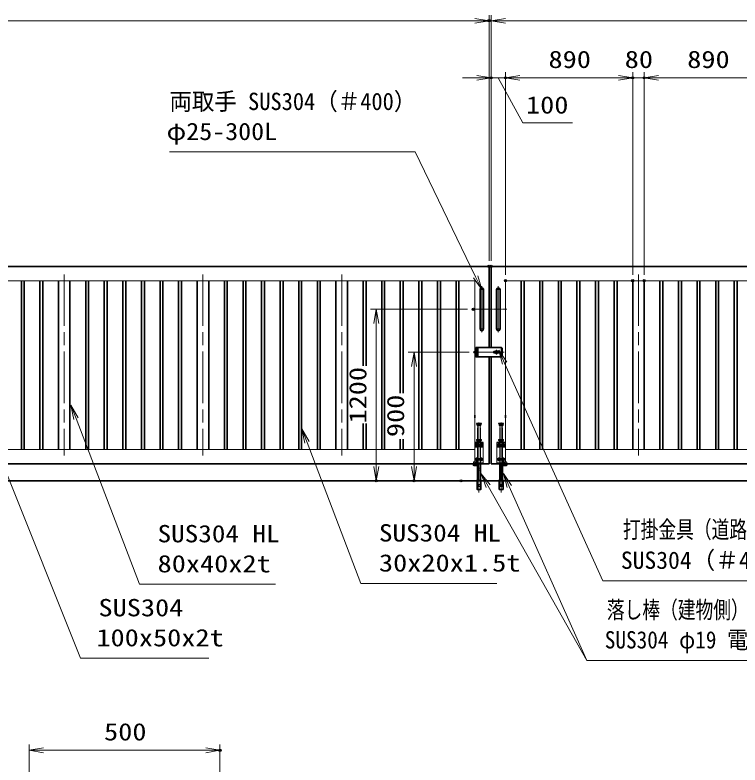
# Model space of a CAD drawing. Units: millimetres, scale not verified. Extents: x -11880 to 11880, y -8400 to 8400.
# Drawn here: x -3591 to 1478, y -2554 to 2692 of the extents above; entities that cross this region are included whole.
import ezdxf
from ezdxf.enums import TextEntityAlignment as Align

# ---------------------------------------------------------------- set-up
doc = ezdxf.new("R2010")
doc.units = ezdxf.units.MM
doc.header["$LTSCALE"] = 30
doc.header["$PDMODE"] = 32
doc.header["$PDSIZE"] = 15
for name, pattern in [('DASHED', [7.5, 6, -1.5]), ('USER1', [9, 6, -0.75, 1.5, -0.75]), ('USER2', [18, 12, -1.5, 3, -1.5]), ('USER3', [1.125, 0.75, -0.125, 0.125, -0.125])]:
    doc.linetypes.add(name, pattern=pattern)
for name, color, linetype, lineweight in [('0-1_外形線', 7, 'Continuous', 35), ('0-2_0', 7, 'Continuous', 18), ('0-3_寸法線', 4, 'Continuous', 18), ('0-5_細線', 2, 'Continuous', 35), ('0-6_隠れ線', 140, 'DASHED', 18), ('0-7_軸線', 200, 'USER2', 15), ('0-9_01', 7, 'Continuous', 18), ('0-A_AM_0N', 7, 'Continuous', 50), ('0-B_AM_7N', 6, 'USER1', 18), ('0-C_想像線', 112, 'USER3', 15)]:
    doc.layers.add(name, color=color, linetype=linetype, lineweight=lineweight)
doc.layers.add('0-4_Defpoints', color=7, linetype='Continuous')
doc.styles.add('ＭＳ ゴシック', font='')
doc.styles.get('ＭＳ ゴシック').set_extended_font_data('MS Gothic')

# ---------------------------------------------------------------- blocks, each defined once
blk = doc.blocks.new('S29')
at = {"layer": '0-3_寸法線'}
for points in [[(5159495.9, 86989616.4), (5132543.9, 86989616.4), (5116802.1, 87029034.4), (5115689.5, 87031820.5)], [(5117266.5, 87029219.9), (5115689.5, 87031820.5), (5116337.8, 87028849)]]:
    blk.add_lwpolyline(points, dxfattribs=at)
at = {"layer": '0-3_寸法線', "color": 254, "style": 'ＭＳ ゴシック', "width": 1.2}
for s, p in [('SUS304', (5136311.9, 86997317)), ('100x50x2t', (5135879.9, 86991017))]:
    blk.add_text(s, height=3637, dxfattribs=at).set_placement(p, align=Align.BOTTOM_LEFT)
blk = doc.blocks.new('S30')
at = {"layer": '0-3_寸法線'}
for points in [[(5219861.4, 87005316), (5191383, 87005316), (5180078.5, 87034919.3), (5179008.3, 87037721.9)], [(5180545.6, 87035097.6), (5179008.3, 87037721.9), (5179611.4, 87034740.9)]]:
    blk.add_lwpolyline(points, dxfattribs=at)
at = {"layer": '0-3_寸法線', "color": 254, "style": 'ＭＳ ゴシック'}
for s, width, p in [('SUS304 HL', 1.15, (5195151, 87013016.5)), ('30x20x1.5t', 1.2, (5195151, 87006716.5))]:
    blk.add_text(s, height=3637, dxfattribs=dict(at, width=width)).set_placement(p, align=Align.BOTTOM_LEFT)
blk = doc.blocks.new('S31')
at = {"layer": '0-3_寸法線'}
for points in [[(5173427.2, 87005145.7), (5144948.8, 87005145.7), (5131605.3, 87039916.7), (5130530.5, 87042717.6)], [(5132072.1, 87040095.8), (5130530.5, 87042717.6), (5131138.5, 87039737.6)]]:
    blk.add_lwpolyline(points, dxfattribs=at)
at = {"layer": '0-3_寸法線', "color": 254, "style": 'ＭＳ ゴシック'}
for s, width, p in [('SUS304 HL', 1.15, (5148716.8, 87012846.2)), ('80x40x2t', 1.2, (5148716.8, 87006546.2))]:
    blk.add_text(s, height=3637, dxfattribs=dict(at, width=width)).set_placement(p, align=Align.BOTTOM_LEFT)
blk = doc.blocks.new('_Open')
at = {"layer": '0-2_0', "color": 4}
blk.add_line((-30, 5), (0, 0), dxfattribs=at)
blk.add_lwpolyline([(-30, -5), (0, 0), (-30, 0)], dxfattribs=at)
blk = doc.blocks.new('A$C130E4F3B')
at = {"layer": '0-1_外形線'}
for p, q in [((-375, -4125), (-375, 4125)), ((375, 4125), (375, -4125))]:
    blk.add_line(p, q, dxfattribs=at)
for centre, start, end in [((0, 4125), 0, 180), ((0, -4125), 180, 0)]:
    blk.add_arc(centre, 375, start, end, dxfattribs=at)
at = {"layer": '0-7_軸線'}
for p, q in [((0, 4877.9), (0, -4877.9)), ((0, 4125), (-412.5, 4125)), ((0, 4125), (412.5, 4125)), ((0, -4125), (-412.5, -4125)), ((0, -4125), (412.5, -4125))]:
    blk.add_line(p, q, dxfattribs=at)
at = {"layer": '0-7_軸線', "linetype": 'USER1'}
blk.add_line((-1779.7, 0), (1779.7, 0), dxfattribs=at)
blk = doc.blocks.new('U16')
at = {"layer": '0-A_AM_0N'}
blk.add_lwpolyline([(645, 3787.4), (450, 3674.8), (255, 3787.4), (255, 4012.6), (450, 4125.2), (645, 4012.6)], close=True, dxfattribs=at)
blk.add_circle((450, 3900), 195, dxfattribs=at)
blk.add_circle((450, 3900), 195, dxfattribs=at)
at = {"layer": '0-B_AM_7N'}
for p, q in [((697.7, 3900), (202.3, 3900)), ((450, 4147.7), (450, 3652.3))]:
    blk.add_line(p, q, dxfattribs=at)
blk = doc.blocks.new('U17')
at = {"layer": '0-A_AM_0N'}
blk.add_lwpolyline([(-255, 3787.4), (-450, 3674.8), (-645, 3787.4), (-645, 4012.6), (-450, 4125.2), (-255, 4012.6)], close=True, dxfattribs=at)
blk.add_circle((-450, 3900), 195, dxfattribs=at)
blk.add_circle((-450, 3900), 195, dxfattribs=at)
at = {"layer": '0-B_AM_7N'}
for p, q in [((-202.3, 3900), (-697.7, 3900)), ((-450, 4147.7), (-450, 3652.3))]:
    blk.add_line(p, q, dxfattribs=at)
blk = doc.blocks.new('U18')
at = {"layer": '0-A_AM_0N'}
blk.add_lwpolyline([(645, 787.4), (450, 674.8), (255, 787.4), (255, 1012.6), (450, 1125.2), (645, 1012.6)], close=True, dxfattribs=at)
blk.add_circle((450, 900), 195, dxfattribs=at)
blk.add_circle((450, 900), 195, dxfattribs=at)
at = {"layer": '0-B_AM_7N'}
for p, q in [((697.7, 900), (202.3, 900)), ((450, 1147.7), (450, 652.3))]:
    blk.add_line(p, q, dxfattribs=at)
blk = doc.blocks.new('U19')
at = {"layer": '0-A_AM_0N'}
blk.add_lwpolyline([(-255, 787.4), (-450, 674.8), (-645, 787.4), (-645, 1012.6), (-450, 1125.2), (-255, 1012.6)], close=True, dxfattribs=at)
blk.add_circle((-450, 900), 195, dxfattribs=at)
blk.add_circle((-450, 900), 195, dxfattribs=at)
at = {"layer": '0-B_AM_7N'}
for p, q in [((-202.3, 900), (-697.7, 900)), ((-450, 1147.7), (-450, 652.3))]:
    blk.add_line(p, q, dxfattribs=at)
blk = doc.blocks.new('A$C7BA44824')
at = {"layer": '0-1_外形線'}
for p, q in [((-285, 0), (-285, -3540)), ((285, 0), (285, -3540)), ((1185, 0), (1185, -270)), ((1095, -360), (285, -360))]:
    blk.add_line(p, q, dxfattribs=at)
for points in [[(975, 0), (975, -150), (285, -150)], [(408, -3600), (408, -5400), (-408, -5400), (-408, -3600)]]:
    blk.add_lwpolyline(points, dxfattribs=at)
blk.add_lwpolyline([(525, -3540), (-525, -3540), (-525, -3600), (525, -3600)], close=True, dxfattribs=at)
blk.add_arc((1095, -270), 90, 270, 0, dxfattribs=at)
at = {"layer": '0-6_隠れ線'}
for p, q in [((-495, 5100), (-525, 5070)), ((-525, 4920), (-525, 5070)), ((525, 5070), (-525, 5070)), ((-495, 4890), (-525, 4920)), ((-525, 4920), (525, 4920)), ((-495, 5100), (495, 5100)), ((495, 4890), (-495, 4890)), ((-420, 4650), (-420, 4890)), ((420, 4650), (420, 4890)), ((495, 5100), (525, 5070)), ((525, 4920), (495, 4890)), ((525, 4920), (525, 5070)), ((-900, 4500), (900, 4500)), ((-900, 0), (-900, 4500)), ((900, 4350), (-900, 4350)), ((-900, 3570), (-232.9, 3570)), ((-900, 3480), (-211.7, 3480)), ((-420, 4650), (-360, 4590)), ((420, 4650), (-420, 4650)), ((360, 4590), (-360, 4590)), ((-285, 4500), (-285, 4590)), ((-285, 4350), (-285, 3570)), ((-285, 3480), (-285, 150)), ((-119.3, 3626.8), (-232.9, 3570)), ((-79, 3546.3), (-211.7, 3480)), ((-119.3, 3626.8), (-79, 3546.3)), ((119.3, 3626.8), (79, 3546.3)), ((79, 3546.3), (211.7, 3480)), ((232.9, 3570), (119.3, 3626.8)), ((211.7, 3480), (900, 3480)), ((900, 3570), (232.9, 3570)), ((285, 4590), (285, 4500)), ((285, 4350), (285, 4029.9)), ((285, 3770.1), (285, 3570)), ((285, 3480), (285, 150)), ((420, 4650), (360, 4590)), ((900, 4500), (900, 360)), ((-120, 150), (-900, 150)), ((-120, 0), (-900, 0)), ((-120, 150), (-120, 0)), ((120, 0), (-120, 0)), ((900, 150), (120, 150)), ((120, 150), (120, 0)), ((900, 0), (120, 0)), ((285, 360), (1095, 360)), ((900, 150), (900, 0)), ((1185, 270), (1185, 0)), ((-180, -1380), (-285, -930)), ((285, -930), (-285, -930)), ((180, -1380), (-180, -1380)), ((180, -1380), (285, -930)), ((-378, -5400), (-378, -3600)), ((-375, -3600), (-375, -3540)), ((-285, -4350), (-285, -3540)), ((-180, -4800), (-285, -4350)), ((285, -4350), (-285, -4350)), ((180, -4800), (285, -4350)), ((285, -3540), (285, -4350)), ((375, -3600), (375, -3540)), ((378, -5400), (378, -3600)), ((180, -4800), (-180, -4800))]:
    blk.add_line(p, q, dxfattribs=at)
blk.add_lwpolyline([(285, 150), (975, 150), (975, 0)], dxfattribs=at)
blk.add_arc((1095, 270), 90, 0, 90, dxfattribs=at)
at = {"layer": '0-7_軸線'}
blk.add_line((0, -6032.5), (0, 8659.7), dxfattribs=at)
at = {"layer": '0-C_想像線'}
for p, q in [((-495, 8520), (-525, 8490)), ((-525, 8340), (-525, 8490)), ((525, 8490), (-525, 8490)), ((-495, 8310), (-525, 8340)), ((-525, 8340), (525, 8340)), ((-495, 8520), (495, 8520)), ((495, 8310), (-495, 8310)), ((-420, 8070), (-420, 8310)), ((-420, 8070), (-360, 8010)), ((420, 8070), (-420, 8070)), ((360, 8010), (-360, 8010)), ((-285, 5100), (-285, 8010)), ((285, 5100), (285, 8010)), ((420, 8070), (360, 8010)), ((420, 8070), (420, 8310)), ((495, 8520), (525, 8490)), ((525, 8340), (495, 8310)), ((525, 8340), (525, 8490))]:
    blk.add_line(p, q, dxfattribs=at)
at = {"layer": '0-A_AM_0N'}
for name in ['U17', 'U16', 'U19', 'U18']:
    blk.add_blockref(name, (0, 0), dxfattribs=at)
blk = doc.blocks.new('S40')
at = {"layer": '0-3_寸法線'}
for points in [[(5151205.8, 87095863.1), (5202781.8, 87095863.1), (5215434.8, 87069663.4), (5216739.5, 87066962)], [(5214984.6, 87069446), (5216739.5, 87066962), (5215885.1, 87069880.9)]]:
    blk.add_lwpolyline(points, dxfattribs=at)
at = {"layer": '0-3_寸法線', "color": 254, "style": 'ＭＳ ゴシック'}
for s, width, p in [('両取手 SUS304（＃400）', 0.95, (5151205.8, 87103563.6)), ('φ25-300L', 1.1, (5150601, 87097263.6))]:
    blk.add_text(s, height=3637, dxfattribs=dict(at, width=width)).set_placement(p, align=Align.BOTTOM_LEFT)
blk = doc.blocks.new('S41')
at = {"layer": '0-3_寸法線'}
for points in [[(5286678.1, 86989168.7), (5238759.7, 86989168.7), (5222486.8, 87025670), (5221265.2, 87028410.1)], [(5222943.4, 87025873.6), (5221265.2, 87028410.1), (5222030.1, 87025466.4)]]:
    blk.add_lwpolyline(points, dxfattribs=at)
at = {"layer": '0-3_寸法線', "color": 254, "style": 'ＭＳ ゴシック'}
for s, width, p in [('落し棒（建物側）', 0.75, (5242959.7, 86996869.3)), ('SUS304 φ19 電解研磨', 0.9, (5242527.7, 86990569.3))]:
    blk.add_text(s, height=3637, dxfattribs=dict(at, width=width)).set_placement(p, align=Align.BOTTOM_LEFT)
blk = doc.blocks.new('S42')
at = {"layer": '0-3_寸法線'}
for points in [[(5281007.6, 87005879), (5242132.4, 87005879), (5221517.1, 87051552.5), (5220282.9, 87054286.8)], [(5221972.8, 87051758.2), (5220282.9, 87054286.8), (5221061.4, 87051346.8)]]:
    blk.add_lwpolyline(points, dxfattribs=at)
at = {"layer": '0-3_寸法線', "color": 254, "style": 'ＭＳ ゴシック', "width": 0.75}
blk.add_text('打掛金具（道路側）', height=3637, dxfattribs=at).set_placement((5246332.4, 87013730.8), align=Align.BOTTOM_LEFT)
at = {"layer": '0-3_寸法線', "color": 254, "style": 'ＭＳ ゴシック'}
blk.add_text('SUS304（＃400）', height=3637, dxfattribs=at).set_placement((5245900.4, 87007279.6), align=Align.BOTTOM_LEFT)
blk = doc.blocks.new('S43')
at = {"layer": '0-3_寸法線'}
for points in [[(5242539.7, 86989168.7), (5238759.7, 86989168.7), (5218057.9, 87025725.2), (5216579.6, 87028335.6)], [(5218493, 87025971.6), (5216579.6, 87028335.6), (5217622.8, 87025478.8)]]:
    blk.add_lwpolyline(points, dxfattribs=at)

msp = doc.modelspace()

# ---------------------------------------------------------------- linework, layer by layer
at = {"layer": '0-1_外形線'}
for p, q in [((-3546.96, 833.59), (-3546.96, -346.41)), ((-3526.96, -346.41), (-3526.96, 833.59)), ((-3416.96, 833.59), (-3416.96, -346.41)), ((-3396.96, -346.41), (-3396.96, 833.59)), ((-3286.96, 833.59), (-3286.96, -346.41)), ((-3206.96, 833.59), (-3206.96, -346.41)), ((-3096.96, 833.59), (-3096.96, -346.41)), ((-3076.96, -346.41), (-3076.96, 833.59)), ((-2966.96, 833.59), (-2966.96, -346.41)), ((-2946.96, -346.41), (-2946.96, 833.59)), ((-2836.96, 833.59), (-2836.96, -346.41)), ((-2816.96, -346.41), (-2816.96, 833.59)), ((-2706.96, 833.59), (-2706.96, -346.41)), ((-2686.96, -346.41), (-2686.96, 833.59)), ((-2576.96, 833.59), (-2576.96, -346.41)), ((-2556.96, -346.41), (-2556.96, 833.59)), ((-2446.96, 833.59), (-2446.96, -346.41)), ((-2426.96, -346.41), (-2426.96, 833.59)), ((-2316.96, 833.59), (-2316.96, -346.41)), ((-2236.96, 833.59), (-2236.96, -346.41)), ((-2126.96, 833.59), (-2126.96, -346.41)), ((-2106.96, -346.41), (-2106.96, 833.59)), ((-1996.96, 833.59), (-1996.96, -346.41)), ((-1976.96, -346.41), (-1976.96, 833.59)), ((-1866.96, 833.59), (-1866.96, -346.41)), ((-1846.96, -346.41), (-1846.96, 833.59)), ((-1736.96, 833.59), (-1736.96, -346.41)), ((-1716.96, -346.41), (-1716.96, 833.59)), ((-1606.96, 833.59), (-1606.96, -346.41)), ((-1586.96, -346.41), (-1586.96, 833.59)), ((-1476.96, 833.59), (-1476.96, -346.41)), ((-1456.96, -346.41), (-1456.96, 833.59)), ((-1346.96, 833.59), (-1346.96, -346.41)), ((-1266.96, 833.59), (-1266.96, -346.41)), ((-1156.96, 833.59), (-1156.96, 238.47)), ((-1136.96, 238.47), (-1136.96, 833.59)), ((-1026.96, 833.59), (-1026.96, -346.41)), ((-1006.96, -346.41), (-1006.96, 833.59)), ((-896.96, 833.59), (-896.96, 47.06)), ((-876.96, 47.06), (-876.96, 833.59)), ((-766.96, 833.59), (-766.96, -346.41)), ((-746.96, -346.41), (-746.96, 833.59)), ((-636.96, 833.59), (-636.96, -346.41)), ((-616.96, -346.41), (-616.96, 833.59)), ((-506.96, 833.59), (-506.96, -346.41)), ((-486.96, -346.41), (-486.96, 833.59)), ((-51.96, -346.41), (-51.96, 833.59)), ((-31.96, 833.59), (-31.96, -346.41)), ((78.04, -346.41), (78.04, 833.59)), ((98.04, 833.59), (98.04, -346.41)), ((208.04, -346.41), (208.04, 833.59)), ((228.04, 833.59), (228.04, -346.41)), ((338.04, -346.41), (338.04, 833.59)), ((358.04, 833.59), (358.04, -346.41)), ((468.04, -346.41), (468.04, 833.59)), ((488.04, 833.59), (488.04, -346.41)), ((598.04, -346.41), (598.04, 833.59)), ((618.04, 833.59), (618.04, -346.41)), ((728.04, 833.59), (728.04, -346.41)), ((808.04, 833.59), (808.04, -346.41)), ((918.04, -346.41), (918.04, 833.59)), ((938.04, 833.59), (938.04, -346.41)), ((1048.04, -346.41), (1048.04, 833.59)), ((1068.04, 833.59), (1068.04, -346.41)), ((1178.04, -346.41), (1178.04, 833.59)), ((1198.04, 833.59), (1198.04, -346.41)), ((1308.04, -346.41), (1308.04, 833.59)), ((1328.04, 833.59), (1328.04, -346.41)), ((1438.04, -346.41), (1438.04, 833.59)), ((1458.04, 833.59), (1458.04, -346.41)), ((-357.46, 326.09), (-357.46, 320.34)), ((-274.1, 366.09), (-354.46, 366.09)), ((-274.1, 366.09), (-188.46, 366.09)), ((-273.1, 366.09), (-268.1, 366.09)), ((-233.12, 338.59), (-239.46, 338.59)), ((-239.46, 328.59), (-233.12, 328.59)), ((-238.46, 336.09), (-236.71, 336.09)), ((-238.46, 331.09), (-238.46, 336.09)), ((-238.46, 331.09), (-236.71, 331.09)), ((-236.71, 336.09), (-210.46, 336.09)), ((-210.46, 331.09), (-236.71, 331.09)), ((-209.46, 338.59), (-215.8, 338.59)), ((-215.8, 328.59), (-209.46, 328.59)), ((-210.46, 331.09), (-210.46, 336.09)), ((-184.46, 362.09), (-188.46, 366.09)), ((-184.46, 362.09), (-184.46, 305.09)), ((-188.46, 301.09), (-354.46, 301.09)), ((-276.96, -446.41), (-276.96, 301.09)), ((-261.96, -446.41), (-261.96, 301.09)), ((-188.46, 301.09), (-184.46, 305.09)), ((-376.96, -106.91), (-376.96, -125.91)), ((-161.96, -106.91), (-161.96, -125.91)), ((-1156.96, -166.1), (-1156.96, -346.41)), ((-1136.96, -346.41), (-1136.96, -166.1)), ((-896.96, -274.85), (-896.96, -346.41)), ((-876.96, -346.41), (-876.96, -274.85)), ((-276.96, -446.41), (-4276.96, -446.41)), ((-261.96, -446.41), (3738.04, -446.41)), ((-5021.96, -566.41), (4483.04, -566.41))]:
    msp.add_line(p, q, dxfattribs=at)
for points in [[(-4276.96, 933.59), (-276.96, 933.59), (-276.96, 366.09)], [(3738.04, 933.59), (-261.96, 933.59), (-261.96, 366.09)]]:
    msp.add_lwpolyline(points, dxfattribs=at)
for centre, radius, start, end in [((-239.46, 333.59), 5, 90, 270), ((-224.46, 333.59), 10, 30, 150), ((-224.46, 333.59), 10, 210, 330), ((-209.46, 333.59), 5, 270, 90)]:
    msp.add_arc(centre, radius, start, end, dxfattribs=at)
at = {"layer": '0-2_0'}
for p, q in [((-376.96, 833.59), (-4176.96, 833.59)), ((-376.96, -106.91), (-376.96, 833.59)), ((-161.96, -106.91), (-161.96, 833.59)), ((-161.96, 833.59), (3638.04, 833.59))]:
    msp.add_line(p, q, dxfattribs=at)
for points in [[(-4176.96, 833.59), (-4176.96, -346.41), (-376.96, -346.41), (-376.96, -125.91)], [(3638.04, 833.59), (3638.04, -346.41), (-161.96, -346.41), (-161.96, -125.91)]]:
    msp.add_lwpolyline(points, dxfattribs=at)
at = {"layer": '0-3_寸法線'}
for p, q in [((-276.96, 973.59), (-276.96, 2692.15)), ((-276.96, 973.59), (-276.96, 2692.15)), ((-261.96, 973.59), (-261.96, 2692.15)), ((-261.96, 973.59), (-261.96, 2692.15)), ((-276.96, 2652.15), (-4276.96, 2652.15)), ((-376.96, 2652.15), (-476.96, 2652.15)), ((-261.96, 2652.15), (-276.96, 2652.15)), ((-261.96, 2652.15), (3738.04, 2652.15)), ((-161.96, 2652.15), (-61.96, 2652.15)), ((-261.96, 973.59), (-261.96, 2292.15)), ((-161.96, 873.59), (-161.96, 2292.15)), ((-161.96, 873.59), (-161.96, 2292.15)), ((728.04, 873.59), (728.04, 2292.15)), ((728.04, 873.59), (728.04, 2292.15)), ((808.04, 873.59), (808.04, 2292.15)), ((808.04, 873.59), (808.04, 2292.15)), ((-361.96, 2252.15), (-461.96, 2252.15)), ((-161.96, 2252.15), (-261.96, 2252.15)), ((728.04, 2252.15), (-161.96, 2252.15)), ((-61.96, 2252.15), (38.04, 2252.15)), ((628.04, 2252.15), (528.04, 2252.15)), ((808.04, 2252.15), (728.04, 2252.15)), ((1698.04, 2252.15), (808.04, 2252.15)), ((908.04, 2252.15), (1008.04, 2252.15)), ((-426.28, 633.59), (-1104.78, 633.59)), ((-1064.78, 633.59), (-1064.78, -566.41)), ((-415.28, 333.59), (-841.1, 333.59)), ((-801.1, 333.59), (-801.1, -566.41)), ((-513.52, -566.41), (-1104.78, -566.41)), ((-512.87, -566.41), (-841.1, -566.41)), ((-3491.27, -3289.4), (-3491.27, -2411.6)), ((-2157.93, -3289.4), (-2157.93, -2411.6)), ((-3491.27, -2451.6), (-2157.93, -2451.6))]:
    msp.add_line(p, q, dxfattribs=at)
msp.add_lwpolyline([(-211.96, 2252.15), (-41.47, 1937.44), (307.33, 1937.44)], dxfattribs=at)
at = {"layer": '0-4_Defpoints'}
for p in [(-276.96, 2652.15), (-261.96, 2252.15), (-161.96, 2252.15), (728.04, 2252.15), (808.04, 2252.15), (-276.96, 933.59), (-261.96, 933.59), (-161.96, 833.59), (728.04, 833.59), (808.04, 833.59), (-386.28, 633.59), (-375.28, 333.59), (-1064.78, -566.41), (-801.1, -566.41), (-473.52, -566.41), (-472.87, -566.41), (-2157.93, -2451.6)]:
    msp.add_point(p, dxfattribs=at)
at = {"layer": '0-5_細線'}
for p, q in [((-357.46, 366.09), (-369.46, 366.09)), ((-369.46, 354.59), (-354.46, 354.59)), ((-369.46, 354.59), (-369.46, 341.09)), ((-369.46, 341.09), (-354.46, 341.09)), ((-369.46, 326.59), (-369.46, 340.59)), ((-369.46, 340.59), (-354.46, 340.59)), ((-354.46, 326.59), (-369.46, 326.59)), ((-354.46, 326.09), (-369.46, 326.09)), ((-369.46, 326.09), (-369.46, 312.59)), ((-357.46, 355.09), (-357.46, 366.09)), ((-357.46, 366.09), (-354.46, 366.09)), ((-357.46, 354.59), (-357.46, 341.09)), ((-357.46, 326.59), (-357.46, 340.59)), ((-357.46, 320.34), (-357.46, 312.59)), ((-354.46, 354.59), (-354.46, 366.09)), ((-354.46, 340.59), (-354.46, 355.09)), ((-354.46, 341.09), (-354.46, 326.09)), ((-354.46, 312.09), (-354.46, 326.59)), ((-369.46, 312.59), (-354.46, 312.59)), ((-369.46, 312.09), (-354.46, 312.09)), ((-354.46, 301.09), (-363.46, 301.09)), ((-357.46, 301.09), (-357.46, 312.09)), ((-354.46, 312.59), (-354.46, 301.09))]:
    msp.add_line(p, q, dxfattribs=at)
for points in [[(-354.46, 355.09), (-369.46, 355.09), (-369.46, 366.09)], [(-363.46, 301.09), (-369.46, 301.09), (-369.46, 312.09)]]:
    msp.add_lwpolyline(points, dxfattribs=at)
at = {"layer": '0-6_隠れ線'}
for p, q in [((-366.46, 355.09), (-366.46, 366.09)), ((-366.46, 341.09), (-366.46, 354.59)), ((-366.46, 326.59), (-366.46, 340.59)), ((-366.46, 312.59), (-366.46, 326.09)), ((-360.46, 366.09), (-360.46, 355.09)), ((-360.46, 341.09), (-360.46, 354.59)), ((-360.46, 340.59), (-360.46, 326.59)), ((-360.46, 312.59), (-360.46, 326.09)), ((-366.46, 301.09), (-366.46, 312.09)), ((-360.46, 312.09), (-360.46, 301.09))]:
    msp.add_line(p, q, dxfattribs=at)
at = {"layer": '0-6_隠れ線', "linetype": 'Continuous'}
for start, end in [(24.62432, 155.37568), (204.62432, 335.37568)]:
    msp.add_arc((-224.46, 333.59), 6, start, end, dxfattribs=at)
at = {"layer": '0-7_軸線'}
for p, q in [((-3246.96, 877.59), (-3246.96, -390.41)), ((-2276.96, 877.59), (-2276.96, -390.41)), ((-1306.96, 877.59), (-1306.96, -390.41)), ((768.04, 877.59), (768.04, -390.41)), ((-363.46, 370.97), (-363.46, 296.21)), ((-171.78, 333.59), (-375.28, 333.59)), ((-224.46, 318.28), (-224.46, 348.9))]:
    msp.add_line(p, q, dxfattribs=at)
at = {"layer": '0-9_01', "color": 4}
msp.add_line((-192.96, 364.4), (-192.96, 303.24), dxfattribs=at)

# ---------------------------------------------------------------- block references
at = {"layer": '0-1_外形線', "yscale": 0.03333333}
for name, p, xscale in [('A$C130E4F3B', (-326.96, 633.59), -0.03333333), ('A$C130E4F3B', (-211.96, 633.59), 0.03333333), ('A$C7BA44824', (-346.96, -446.41), -0.03333333), ('A$C7BA44824', (-191.96, -446.41), 0.03333333)]:
    msp.add_blockref(name, p, dxfattribs=dict(at, xscale=xscale))
at = {"layer": '0-3_寸法線'}
for name, p, xscale, yscale in [('_Open', (-276.96, 2652.15), 3.333333, 3.333333), ('_Open', (-276.96, 2652.15), 3.333333, 3.333333), ('_Open', (-261.96, 2252.15), 3.333333, 3.333333), ('_Open', (728.04, 2252.15), 3.333333, 3.333333), ('_Open', (728.04, 2252.15), 3.333333, 3.333333), ('S40', (-174218.27, -2901460.98), 0.03333333, 0.03333333), ('S42', (-174218.27, -2901460.98), 0.03333333, 0.03333333), ('S31', (-174218.27, -2901460.98), 0.03333333, 0.03333333), ('S30', (-174218.27, -2901460.98), 0.03333333, 0.03333333), ('S29', (-174218.27, -2901460.98), 0.03333333, 0.03333333), ('S43', (-174218.27, -2901460.98), 0.03333333, 0.03333333), ('S41', (-174218.27, -2901460.98), 0.03333333, 0.03333333), ('_Open', (-2157.93, -2451.6), 3.333333, 3.333333)]:
    msp.add_blockref(name, p, dxfattribs=dict(at, xscale=xscale, yscale=yscale))
at = {"layer": '0-3_寸法線', "xscale": 3.333333, "yscale": 3.333333}
for p, rotation in [((-261.96, 2652.15), 180), ((-261.96, 2652.15), 180), ((-161.96, 2252.15), 180), ((-161.96, 2252.15), 180), ((808.04, 2252.15), 180), ((808.04, 2252.15), 180), ((-1064.78, 633.59), 90), ((-801.1, 333.59), 90), ((-1064.78, -566.41), 270), ((-801.1, -566.41), 270), ((-3491.27, -2451.6), 180)]:
    msp.add_blockref('_Open', p, dxfattribs=dict(at, rotation=rotation))

# ---------------------------------------------------------------- texts
at = {"layer": '0-3_寸法線', "color": 254, "style": 'ＭＳ ゴシック', "width": 1.2}
for s, p in [('890', (139.04, 2284.84)), ('80', (672.04, 2284.84)), ('890', (1109.04, 2284.84)), ('100', (-18.27, 1966.12)), ('500', (-2968.6, -2418.91))]:
    msp.add_text(s, height=121.2, dxfattribs=at).set_placement(p, align=Align.BOTTOM_LEFT)
for s, p in [('1200', (-1097.46, -165.61)), ('900', (-833.78, -260.41))]:
    msp.add_text(s, height=121.2, rotation=90, dxfattribs=at).set_placement(p, align=Align.BOTTOM_LEFT)

doc.saveas('drawing.dxf')
